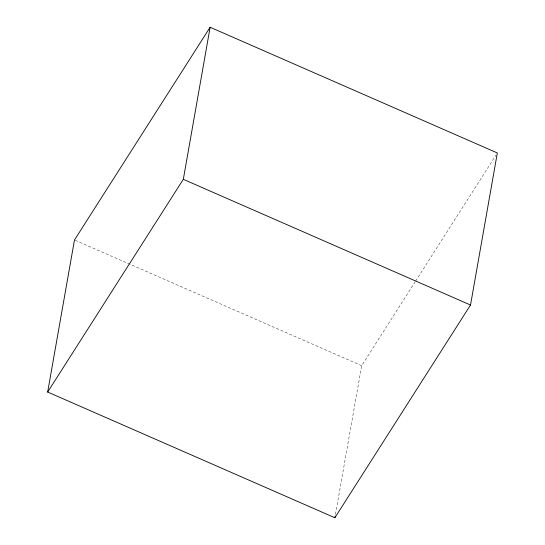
<?xml version="1.0" encoding="UTF-8"?>
<svg xmlns="http://www.w3.org/2000/svg" width="545" height="545" viewBox="0 0 545 545"><rect width="100%" height="100%" fill="white"/><g stroke="black" fill="none" stroke-linecap="round" stroke-linejoin="round"><path stroke-width="0.41" stroke-dasharray="2.73 2.04" d="M335.461 514.405L361.682 365.681L415.12 281.881M415.576 281.166L495.964 155.107M75.258 240.318L361.682 365.681"/><path stroke-width="0.82" d="M47.667 392.039L74.481 239.977L210.132 27.25L497.333 152.961L470.519 305.023L334.868 517.75L47.667 392.039L183.318 179.319L210.132 27.25M334.868 517.75L335.168 516.081M183.318 179.319L470.519 305.023"/></g></svg>
